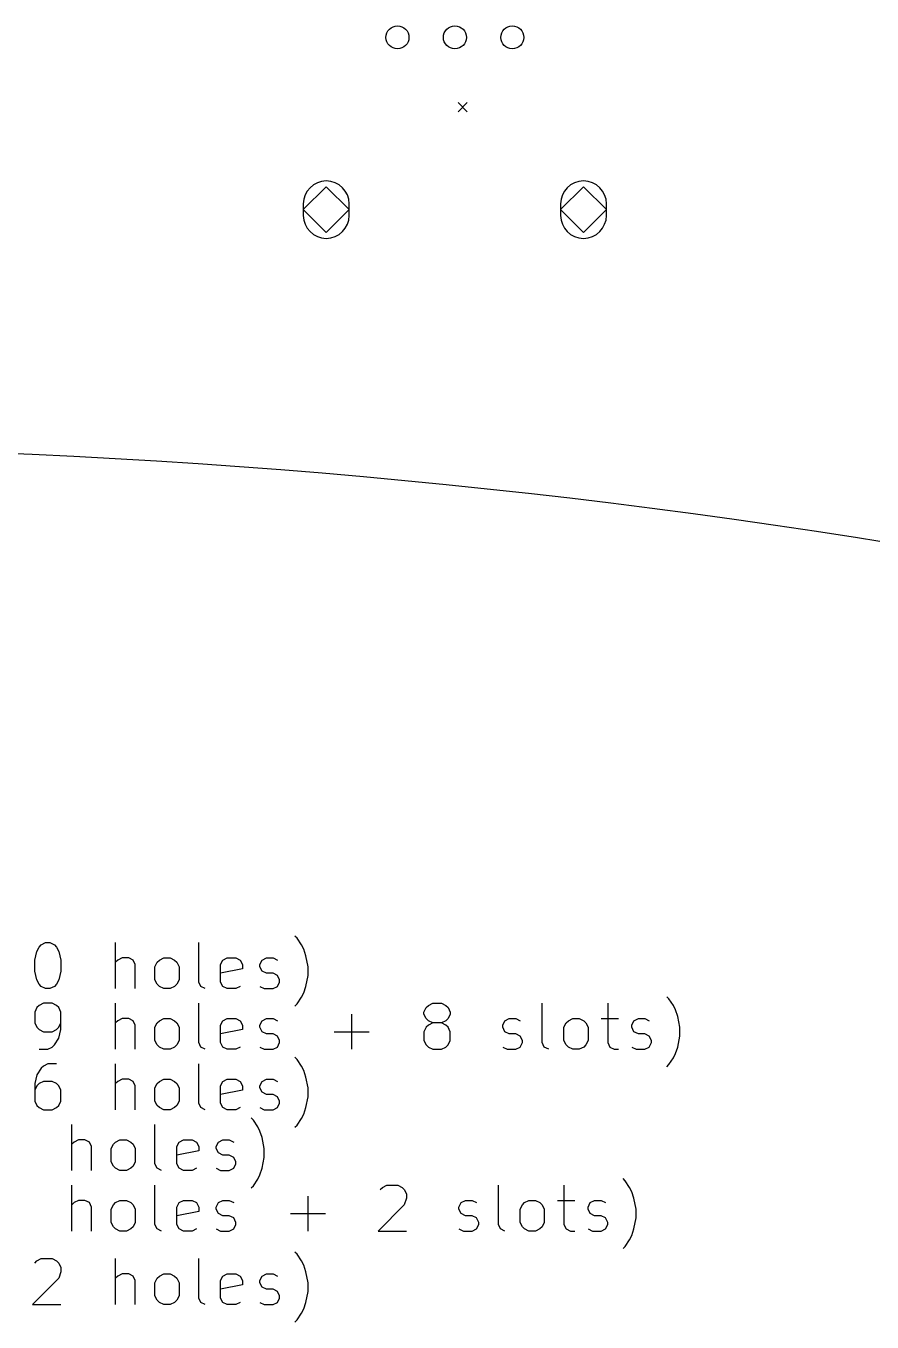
# Model space of a CAD drawing. Extents: x 1.3 to 13.6, y -7.1 to -2.1.
# Drawn here: x 2.894 to 4.345, y -7.07 to -4.848 of the extents above; entities that cross this region are included whole.
import ezdxf

# ---------------------------------------------------------------- set-up
doc = ezdxf.new("R2010")
doc.units = 0
doc.header["$MEASUREMENT"] = 0
doc.layers.add('BLACK', color=7, linetype='CONTINUOUS')

msp = doc.modelspace()

# ---------------------------------------------------------------- linework, layer by layer
at = {"layer": 'BLACK', "linetype": 'CONTINUOUS'}
for p, q in [((3.635, -4.98003), (3.65075, -4.99578)), ((3.65075, -4.98003), (3.635, -4.99578)), ((3.40907, -5.12407), (3.3697, -5.16344)), ((3.44844, -5.16344), (3.40907, -5.12407)), ((3.85001, -5.12407), (3.81064, -5.16344)), ((3.88938, -5.16344), (3.85001, -5.12407)), ((3.3697, -5.1536), (3.3697, -5.17328)), ((3.44844, -5.17328), (3.44844, -5.1536)), ((3.81064, -5.1536), (3.81064, -5.17328)), ((3.88938, -5.17328), (3.88938, -5.1536)), ((3.3697, -5.16344), (3.40907, -5.20281)), ((3.40907, -5.20281), (3.44844, -5.16344)), ((3.81064, -5.16344), (3.85001, -5.20281)), ((3.85001, -5.20281), (3.88938, -5.16344)), ((2.9204, -6.42372), (2.9279, -6.41997)), ((2.9279, -6.41997), (2.9354, -6.41997)), ((2.9354, -6.41997), (2.9429, -6.42372)), ((3.04789, -6.49871), (3.04789, -6.41997)), ((3.19037, -6.48746), (3.19037, -6.41997)), ((3.3591, -6.41247), (3.35535, -6.40872)), ((3.3666, -6.42372), (3.3591, -6.41247)), ((2.90916, -6.44996), (2.91291, -6.43496)), ((2.91291, -6.43496), (2.91665, -6.42747)), ((2.91665, -6.42747), (2.9204, -6.42372)), ((2.9429, -6.42372), (2.94665, -6.42747)), ((2.94665, -6.42747), (2.9504, -6.43496)), ((2.9504, -6.43496), (2.95415, -6.44996)), ((3.37035, -6.43121), (3.3666, -6.42372)), ((3.3741, -6.44246), (3.37035, -6.43121)), ((3.37785, -6.46121), (3.3741, -6.44246)), ((2.90916, -6.46871), (2.90916, -6.44996)), ((2.95415, -6.44996), (2.95415, -6.46871)), ((3.05164, -6.44996), (3.04789, -6.45371)), ((3.05914, -6.44621), (3.05164, -6.44996)), ((3.07039, -6.44621), (3.05914, -6.44621)), ((3.07788, -6.44996), (3.07039, -6.44621)), ((3.08163, -6.45746), (3.07788, -6.44996)), ((3.08163, -6.49871), (3.08163, -6.45746)), ((3.11538, -6.46121), (3.11913, -6.45371)), ((3.11538, -6.48371), (3.11538, -6.46121)), ((3.11913, -6.45371), (3.12288, -6.44996)), ((3.12288, -6.44996), (3.13038, -6.44621)), ((3.13038, -6.44621), (3.14163, -6.44621)), ((3.14163, -6.44621), (3.14913, -6.44996)), ((3.14913, -6.44996), (3.15288, -6.45371)), ((3.15288, -6.45371), (3.15662, -6.46121)), ((3.15662, -6.46121), (3.15662, -6.48371)), ((3.22787, -6.45746), (3.23162, -6.44996)), ((3.22787, -6.48746), (3.22787, -6.45746)), ((3.26536, -6.46496), (3.22787, -6.47246)), ((3.23162, -6.44996), (3.23911, -6.44621)), ((3.23911, -6.44621), (3.25411, -6.44621)), ((3.25411, -6.44621), (3.26161, -6.44996)), ((3.26161, -6.44996), (3.26536, -6.45746)), ((3.26536, -6.45746), (3.26536, -6.46496)), ((3.29536, -6.45746), (3.29911, -6.44996)), ((3.29536, -6.46121), (3.29536, -6.45746)), ((3.29911, -6.46871), (3.29536, -6.46121)), ((3.29911, -6.44996), (3.30661, -6.44621)), ((3.30661, -6.44621), (3.31785, -6.44621)), ((3.31785, -6.44621), (3.32535, -6.44996)), ((3.37785, -6.47621), (3.37785, -6.46121)), ((2.91291, -6.48371), (2.90916, -6.46871)), ((2.91665, -6.49121), (2.91291, -6.48371)), ((2.9504, -6.48371), (2.94665, -6.49121)), ((2.95415, -6.46871), (2.9504, -6.48371)), ((3.11913, -6.49121), (3.11538, -6.48371)), ((3.15662, -6.48371), (3.15288, -6.49121)), ((3.19412, -6.49496), (3.19037, -6.48746)), ((3.23162, -6.49496), (3.22787, -6.48746)), ((3.30661, -6.47246), (3.29911, -6.46871)), ((3.31785, -6.47246), (3.30661, -6.47246)), ((3.32535, -6.47621), (3.31785, -6.47246)), ((3.3291, -6.48371), (3.32535, -6.47621)), ((3.32535, -6.49496), (3.3291, -6.48746)), ((3.3291, -6.48746), (3.3291, -6.48371)), ((3.3741, -6.49496), (3.37785, -6.47621)), ((2.9204, -6.49496), (2.91665, -6.49121)), ((2.9279, -6.49871), (2.9204, -6.49496)), ((2.9354, -6.49871), (2.9279, -6.49871)), ((2.9429, -6.49496), (2.9354, -6.49871)), ((2.94665, -6.49121), (2.9429, -6.49496)), ((3.12288, -6.49496), (3.11913, -6.49121)), ((3.13038, -6.49871), (3.12288, -6.49496)), ((3.14163, -6.49871), (3.13038, -6.49871)), ((3.14913, -6.49496), (3.14163, -6.49871)), ((3.15288, -6.49121), (3.14913, -6.49496)), ((3.20162, -6.49871), (3.19412, -6.49496)), ((3.23911, -6.49871), (3.23162, -6.49496)), ((3.25411, -6.49871), (3.23911, -6.49871)), ((3.26161, -6.49496), (3.25411, -6.49871)), ((3.29536, -6.49496), (3.30286, -6.49871)), ((3.30286, -6.49871), (3.31785, -6.49871)), ((3.31785, -6.49871), (3.32535, -6.49496)), ((3.3666, -6.5137), (3.37035, -6.50621)), ((3.37035, -6.50621), (3.3741, -6.49496)), ((2.91291, -6.5314), (2.90916, -6.5389)), ((2.91665, -6.52765), (2.91291, -6.5314)), ((2.92415, -6.5239), (2.91665, -6.52765)), ((2.93915, -6.5239), (2.92415, -6.5239)), ((2.94665, -6.52765), (2.93915, -6.5239)), ((2.9504, -6.5314), (2.94665, -6.52765)), ((2.95415, -6.5389), (2.9504, -6.5314)), ((3.04789, -6.60264), (3.04789, -6.5239)), ((3.19037, -6.59139), (3.19037, -6.5239)), ((3.35535, -6.5287), (3.3591, -6.52495)), ((3.3591, -6.52495), (3.3666, -6.5137)), ((3.57657, -6.5389), (3.58032, -6.5314)), ((3.58032, -6.5314), (3.58407, -6.52765)), ((3.58407, -6.52765), (3.59157, -6.5239)), ((3.59157, -6.5239), (3.60657, -6.5239)), ((3.60657, -6.5239), (3.61407, -6.52765)), ((3.61407, -6.52765), (3.61782, -6.5314)), ((3.61782, -6.5314), (3.62157, -6.5389)), ((3.77905, -6.59139), (3.77905, -6.5239)), ((3.89153, -6.5239), (3.89153, -6.59139)), ((3.99652, -6.5164), (3.99277, -6.51265)), ((4.00402, -6.52765), (3.99652, -6.5164)), ((4.00777, -6.53515), (4.00402, -6.52765)), ((2.90916, -6.5389), (2.90916, -6.55765)), ((2.95415, -6.5689), (2.95415, -6.5389)), ((3.05164, -6.5539), (3.04789, -6.55765)), ((3.05914, -6.55015), (3.05164, -6.5539)), ((3.07039, -6.55015), (3.05914, -6.55015)), ((3.07788, -6.5539), (3.07039, -6.55015)), ((3.08163, -6.5614), (3.07788, -6.5539)), ((3.11913, -6.55765), (3.12288, -6.5539)), ((3.12288, -6.5539), (3.13038, -6.55015)), ((3.13038, -6.55015), (3.14163, -6.55015)), ((3.14163, -6.55015), (3.14913, -6.5539)), ((3.14913, -6.5539), (3.15288, -6.55765)), ((3.22787, -6.5614), (3.23162, -6.5539)), ((3.23162, -6.5539), (3.23911, -6.55015)), ((3.23911, -6.55015), (3.25411, -6.55015)), ((3.25411, -6.55015), (3.26161, -6.5539)), ((3.26161, -6.5539), (3.26536, -6.5614)), ((3.29536, -6.5614), (3.29911, -6.5539)), ((3.29911, -6.5539), (3.30661, -6.55015)), ((3.30661, -6.55015), (3.31785, -6.55015)), ((3.31785, -6.55015), (3.32535, -6.5539)), ((3.45284, -6.60264), (3.45284, -6.54265)), ((3.57657, -6.54265), (3.57657, -6.5389)), ((3.58032, -6.55015), (3.57657, -6.54265)), ((3.58407, -6.5539), (3.58032, -6.55015)), ((3.59157, -6.55765), (3.58407, -6.5539)), ((3.61407, -6.5539), (3.60657, -6.55765)), ((3.61782, -6.55015), (3.61407, -6.5539)), ((3.62157, -6.54265), (3.61782, -6.55015)), ((3.62157, -6.5389), (3.62157, -6.54265)), ((3.71156, -6.5614), (3.71531, -6.5539)), ((3.71531, -6.5539), (3.7228, -6.55015)), ((3.7228, -6.55015), (3.73405, -6.55015)), ((3.73405, -6.55015), (3.74155, -6.5539)), ((3.82029, -6.55765), (3.82404, -6.5539)), ((3.82404, -6.5539), (3.83154, -6.55015)), ((3.83154, -6.55015), (3.84279, -6.55015)), ((3.84279, -6.55015), (3.85029, -6.5539)), ((3.85029, -6.5539), (3.85404, -6.55765)), ((3.88028, -6.55015), (3.91028, -6.55015)), ((3.93278, -6.5614), (3.93653, -6.5539)), ((3.93653, -6.5539), (3.94403, -6.55015)), ((3.94403, -6.55015), (3.95528, -6.55015)), ((3.95528, -6.55015), (3.96277, -6.5539)), ((4.01152, -6.5464), (4.00777, -6.53515)), ((4.01527, -6.56515), (4.01152, -6.5464)), ((2.90916, -6.55765), (2.91291, -6.56515)), ((2.91291, -6.56515), (2.91665, -6.5689)), ((2.91665, -6.5689), (2.92415, -6.57265)), ((2.92415, -6.57265), (2.93915, -6.57265)), ((2.93915, -6.57265), (2.94665, -6.5689)), ((2.94665, -6.5689), (2.9504, -6.56515)), ((2.9504, -6.56515), (2.95415, -6.55765)), ((2.9504, -6.5839), (2.95415, -6.5689)), ((3.08163, -6.60264), (3.08163, -6.5614)), ((3.11538, -6.56515), (3.11913, -6.55765)), ((3.11538, -6.58765), (3.11538, -6.56515)), ((3.15288, -6.55765), (3.15662, -6.56515)), ((3.15662, -6.56515), (3.15662, -6.58765)), ((3.22787, -6.59139), (3.22787, -6.5614)), ((3.26536, -6.5689), (3.22787, -6.5764)), ((3.26536, -6.5614), (3.26536, -6.5689)), ((3.29536, -6.56515), (3.29536, -6.5614)), ((3.29911, -6.57265), (3.29536, -6.56515)), ((3.30661, -6.5764), (3.29911, -6.57265)), ((3.31785, -6.5764), (3.30661, -6.5764)), ((3.32535, -6.58015), (3.31785, -6.5764)), ((3.42284, -6.57265), (3.48283, -6.57265)), ((3.58032, -6.56515), (3.57657, -6.57265)), ((3.57657, -6.57265), (3.57657, -6.58765)), ((3.58407, -6.5614), (3.58032, -6.56515)), ((3.59157, -6.55765), (3.58407, -6.5614)), ((3.60657, -6.55765), (3.59157, -6.55765)), ((3.61407, -6.5614), (3.60657, -6.55765)), ((3.61782, -6.56515), (3.61407, -6.5614)), ((3.62157, -6.57265), (3.61782, -6.56515)), ((3.62157, -6.58765), (3.62157, -6.57265)), ((3.71156, -6.56515), (3.71156, -6.5614)), ((3.71531, -6.57265), (3.71156, -6.56515)), ((3.7228, -6.5764), (3.71531, -6.57265)), ((3.73405, -6.5764), (3.7228, -6.5764)), ((3.74155, -6.58015), (3.73405, -6.5764)), ((3.81654, -6.56515), (3.82029, -6.55765)), ((3.81654, -6.58765), (3.81654, -6.56515)), ((3.85404, -6.55765), (3.85779, -6.56515)), ((3.85779, -6.56515), (3.85779, -6.58765)), ((3.93278, -6.56515), (3.93278, -6.5614)), ((3.93653, -6.57265), (3.93278, -6.56515)), ((3.94403, -6.5764), (3.93653, -6.57265)), ((3.95528, -6.5764), (3.94403, -6.5764)), ((3.96277, -6.58015), (3.95528, -6.5764)), ((4.01527, -6.58015), (4.01527, -6.56515)), ((2.93165, -6.60264), (2.93915, -6.59889)), ((2.93915, -6.59889), (2.9429, -6.59514)), ((2.9429, -6.59514), (2.9504, -6.5839)), ((3.11913, -6.59514), (3.11538, -6.58765)), ((3.12288, -6.59889), (3.11913, -6.59514)), ((3.13038, -6.60264), (3.12288, -6.59889)), ((3.14913, -6.59889), (3.14163, -6.60264)), ((3.15288, -6.59514), (3.14913, -6.59889)), ((3.15662, -6.58765), (3.15288, -6.59514)), ((3.19412, -6.59889), (3.19037, -6.59139)), ((3.20162, -6.60264), (3.19412, -6.59889)), ((3.23162, -6.59889), (3.22787, -6.59139)), ((3.23911, -6.60264), (3.23162, -6.59889)), ((3.26161, -6.59889), (3.25411, -6.60264)), ((3.29536, -6.59889), (3.30286, -6.60264)), ((3.31785, -6.60264), (3.32535, -6.59889)), ((3.3291, -6.58765), (3.32535, -6.58015)), ((3.32535, -6.59889), (3.3291, -6.59139)), ((3.3291, -6.59139), (3.3291, -6.58765)), ((3.57657, -6.58765), (3.58032, -6.59514)), ((3.58032, -6.59514), (3.58407, -6.59889)), ((3.58407, -6.59889), (3.59157, -6.60264)), ((3.60657, -6.60264), (3.61407, -6.59889)), ((3.61407, -6.59889), (3.61782, -6.59514)), ((3.61782, -6.59514), (3.62157, -6.58765)), ((3.71156, -6.59889), (3.71905, -6.60264)), ((3.73405, -6.60264), (3.74155, -6.59889)), ((3.7453, -6.58765), (3.74155, -6.58015)), ((3.74155, -6.59889), (3.7453, -6.59139)), ((3.7453, -6.59139), (3.7453, -6.58765)), ((3.7828, -6.59889), (3.77905, -6.59139)), ((3.7903, -6.60264), (3.7828, -6.59889)), ((3.82029, -6.59514), (3.81654, -6.58765)), ((3.82404, -6.59889), (3.82029, -6.59514)), ((3.83154, -6.60264), (3.82404, -6.59889)), ((3.85029, -6.59889), (3.84279, -6.60264)), ((3.85404, -6.59514), (3.85029, -6.59889)), ((3.85779, -6.58765), (3.85404, -6.59514)), ((3.89153, -6.59139), (3.89528, -6.59889)), ((3.89528, -6.59889), (3.90278, -6.60264)), ((3.93278, -6.59889), (3.94028, -6.60264)), ((3.95528, -6.60264), (3.96277, -6.59889)), ((3.96652, -6.58765), (3.96277, -6.58015)), ((3.96277, -6.59889), (3.96652, -6.59139)), ((3.96652, -6.59139), (3.96652, -6.58765)), ((4.00777, -6.61014), (4.01152, -6.59889)), ((4.01152, -6.59889), (4.01527, -6.58015)), ((2.91665, -6.60264), (2.93165, -6.60264)), ((3.14163, -6.60264), (3.13038, -6.60264)), ((3.25411, -6.60264), (3.23911, -6.60264)), ((3.30286, -6.60264), (3.31785, -6.60264)), ((3.3591, -6.62034), (3.35535, -6.61659)), ((3.3666, -6.63159), (3.3591, -6.62034)), ((3.59157, -6.60264), (3.60657, -6.60264)), ((3.71905, -6.60264), (3.73405, -6.60264)), ((3.84279, -6.60264), (3.83154, -6.60264)), ((3.90278, -6.60264), (3.91028, -6.60264)), ((3.94028, -6.60264), (3.95528, -6.60264)), ((3.99652, -6.62889), (4.00402, -6.61764)), ((4.00402, -6.61764), (4.00777, -6.61014)), ((2.9204, -6.63534), (2.91291, -6.64659)), ((2.92415, -6.63159), (2.9204, -6.63534)), ((2.93165, -6.62784), (2.92415, -6.63159)), ((2.94665, -6.62784), (2.93165, -6.62784)), ((3.04789, -6.70658), (3.04789, -6.62784)), ((3.19037, -6.69533), (3.19037, -6.62784)), ((3.37035, -6.63909), (3.3666, -6.63159)), ((3.3741, -6.65034), (3.37035, -6.63909)), ((3.99277, -6.63264), (3.99652, -6.62889)), ((2.91291, -6.64659), (2.90916, -6.66159)), ((2.90916, -6.66159), (2.90916, -6.69158)), ((2.91291, -6.66534), (2.90916, -6.67283)), ((2.91665, -6.66159), (2.91291, -6.66534)), ((2.92415, -6.65784), (2.91665, -6.66159)), ((2.93915, -6.65784), (2.92415, -6.65784)), ((2.94665, -6.66159), (2.93915, -6.65784)), ((2.9504, -6.66534), (2.94665, -6.66159)), ((2.95415, -6.67283), (2.9504, -6.66534)), ((3.05164, -6.65784), (3.04789, -6.66159)), ((3.05914, -6.65409), (3.05164, -6.65784)), ((3.07039, -6.65409), (3.05914, -6.65409)), ((3.07788, -6.65784), (3.07039, -6.65409)), ((3.08163, -6.66534), (3.07788, -6.65784)), ((3.08163, -6.70658), (3.08163, -6.66534)), ((3.11538, -6.66908), (3.11913, -6.66159)), ((3.11913, -6.66159), (3.12288, -6.65784)), ((3.12288, -6.65784), (3.13038, -6.65409)), ((3.13038, -6.65409), (3.14163, -6.65409)), ((3.14163, -6.65409), (3.14913, -6.65784)), ((3.14913, -6.65784), (3.15288, -6.66159)), ((3.15288, -6.66159), (3.15662, -6.66908)), ((3.22787, -6.66534), (3.23162, -6.65784)), ((3.22787, -6.69533), (3.22787, -6.66534)), ((3.23162, -6.65784), (3.23911, -6.65409)), ((3.23911, -6.65409), (3.25411, -6.65409)), ((3.25411, -6.65409), (3.26161, -6.65784)), ((3.26161, -6.65784), (3.26536, -6.66534)), ((3.26536, -6.66534), (3.26536, -6.67283)), ((3.29536, -6.66534), (3.29911, -6.65784)), ((3.29536, -6.66908), (3.29536, -6.66534)), ((3.29911, -6.65784), (3.30661, -6.65409)), ((3.30661, -6.65409), (3.31785, -6.65409)), ((3.31785, -6.65409), (3.32535, -6.65784)), ((3.37785, -6.66908), (3.3741, -6.65034)), ((2.95415, -6.69158), (2.95415, -6.67283)), ((3.11538, -6.69158), (3.11538, -6.66908)), ((3.15662, -6.66908), (3.15662, -6.69158)), ((3.26536, -6.67283), (3.22787, -6.68033)), ((3.29911, -6.67658), (3.29536, -6.66908)), ((3.30661, -6.68033), (3.29911, -6.67658)), ((3.31785, -6.68033), (3.30661, -6.68033)), ((3.32535, -6.68408), (3.31785, -6.68033)), ((3.3291, -6.69158), (3.32535, -6.68408)), ((3.3741, -6.70283), (3.37785, -6.68408)), ((3.37785, -6.68408), (3.37785, -6.66908)), ((2.90916, -6.69158), (2.91291, -6.69908)), ((2.91291, -6.69908), (2.91665, -6.70283)), ((2.91665, -6.70283), (2.92415, -6.70658)), ((2.92415, -6.70658), (2.93915, -6.70658)), ((2.93915, -6.70658), (2.94665, -6.70283)), ((2.94665, -6.70283), (2.9504, -6.69908)), ((2.9504, -6.69908), (2.95415, -6.69158)), ((3.11913, -6.69908), (3.11538, -6.69158)), ((3.12288, -6.70283), (3.11913, -6.69908)), ((3.13038, -6.70658), (3.12288, -6.70283)), ((3.14163, -6.70658), (3.13038, -6.70658)), ((3.14913, -6.70283), (3.14163, -6.70658)), ((3.15288, -6.69908), (3.14913, -6.70283)), ((3.15662, -6.69158), (3.15288, -6.69908)), ((3.19412, -6.70283), (3.19037, -6.69533)), ((3.20162, -6.70658), (3.19412, -6.70283)), ((3.23162, -6.70283), (3.22787, -6.69533)), ((3.23911, -6.70658), (3.23162, -6.70283)), ((3.25411, -6.70658), (3.23911, -6.70658)), ((3.26161, -6.70283), (3.25411, -6.70658)), ((3.29536, -6.70283), (3.30286, -6.70658)), ((3.30286, -6.70658), (3.31785, -6.70658)), ((3.31785, -6.70658), (3.32535, -6.70283)), ((3.32535, -6.70283), (3.3291, -6.69533)), ((3.3291, -6.69533), (3.3291, -6.69158)), ((3.37035, -6.71408), (3.3741, -6.70283)), ((2.9729, -6.81052), (2.9729, -6.73178)), ((3.11538, -6.79927), (3.11538, -6.73178)), ((3.28411, -6.72428), (3.28036, -6.72053)), ((3.29161, -6.73553), (3.28411, -6.72428)), ((3.3591, -6.73283), (3.3666, -6.72158)), ((3.3666, -6.72158), (3.37035, -6.71408)), ((3.29536, -6.74303), (3.29161, -6.73553)), ((3.29911, -6.75427), (3.29536, -6.74303)), ((3.30286, -6.77302), (3.29911, -6.75427)), ((3.35535, -6.73658), (3.3591, -6.73283)), ((2.97665, -6.76177), (2.9729, -6.76552)), ((2.98415, -6.75802), (2.97665, -6.76177)), ((2.9954, -6.75802), (2.98415, -6.75802)), ((3.00289, -6.76177), (2.9954, -6.75802)), ((3.00664, -6.76927), (3.00289, -6.76177)), ((3.00664, -6.81052), (3.00664, -6.76927)), ((3.04039, -6.77302), (3.04414, -6.76552)), ((3.04039, -6.79552), (3.04039, -6.77302)), ((3.04414, -6.76552), (3.04789, -6.76177)), ((3.04789, -6.76177), (3.05539, -6.75802)), ((3.05539, -6.75802), (3.06664, -6.75802)), ((3.06664, -6.75802), (3.07414, -6.76177)), ((3.07414, -6.76177), (3.07788, -6.76552)), ((3.07788, -6.76552), (3.08163, -6.77302)), ((3.08163, -6.77302), (3.08163, -6.79552)), ((3.15288, -6.76927), (3.15662, -6.76177)), ((3.15288, -6.79927), (3.15288, -6.76927)), ((3.19037, -6.77677), (3.15288, -6.78427)), ((3.15662, -6.76177), (3.16412, -6.75802)), ((3.16412, -6.75802), (3.17912, -6.75802)), ((3.17912, -6.75802), (3.18662, -6.76177)), ((3.18662, -6.76177), (3.19037, -6.76927)), ((3.19037, -6.76927), (3.19037, -6.77677)), ((3.22037, -6.76927), (3.22412, -6.76177)), ((3.22037, -6.77302), (3.22037, -6.76927)), ((3.22412, -6.78052), (3.22037, -6.77302)), ((3.22412, -6.76177), (3.23162, -6.75802)), ((3.23162, -6.75802), (3.24286, -6.75802)), ((3.24286, -6.75802), (3.25036, -6.76177)), ((3.30286, -6.78802), (3.30286, -6.77302)), ((3.04414, -6.80302), (3.04039, -6.79552)), ((3.08163, -6.79552), (3.07788, -6.80302)), ((3.23162, -6.78427), (3.22412, -6.78052)), ((3.24286, -6.78427), (3.23162, -6.78427)), ((3.25036, -6.78802), (3.24286, -6.78427)), ((3.25411, -6.79552), (3.25036, -6.78802)), ((3.25411, -6.79927), (3.25411, -6.79552)), ((3.29911, -6.80677), (3.30286, -6.78802)), ((3.04789, -6.80677), (3.04414, -6.80302)), ((3.05539, -6.81052), (3.04789, -6.80677)), ((3.06664, -6.81052), (3.05539, -6.81052)), ((3.07414, -6.80677), (3.06664, -6.81052)), ((3.07788, -6.80302), (3.07414, -6.80677)), ((3.11913, -6.80677), (3.11538, -6.79927)), ((3.12663, -6.81052), (3.11913, -6.80677)), ((3.15662, -6.80677), (3.15288, -6.79927)), ((3.16412, -6.81052), (3.15662, -6.80677)), ((3.17912, -6.81052), (3.16412, -6.81052)), ((3.18662, -6.80677), (3.17912, -6.81052)), ((3.22037, -6.80677), (3.22787, -6.81052)), ((3.22787, -6.81052), (3.24286, -6.81052)), ((3.24286, -6.81052), (3.25036, -6.80677)), ((3.25036, -6.80677), (3.25411, -6.79927)), ((3.29161, -6.82552), (3.29536, -6.81802)), ((3.29536, -6.81802), (3.29911, -6.80677)), ((2.9729, -6.91445), (2.9729, -6.83571)), ((3.11538, -6.90321), (3.11538, -6.83571)), ((3.28036, -6.84051), (3.28411, -6.83676)), ((3.28411, -6.83676), (3.29161, -6.82552)), ((3.50158, -6.84321), (3.50533, -6.83946)), ((3.50533, -6.83946), (3.51283, -6.83571)), ((3.51283, -6.83571), (3.53158, -6.83571)), ((3.53158, -6.83571), (3.53908, -6.83946)), ((3.53908, -6.83946), (3.54283, -6.84321)), ((3.54283, -6.84321), (3.54658, -6.85071)), ((3.70406, -6.90321), (3.70406, -6.83571)), ((3.81654, -6.83571), (3.81654, -6.90321)), ((3.92153, -6.82822), (3.91778, -6.82447)), ((3.92903, -6.83946), (3.92153, -6.82822)), ((3.93278, -6.84696), (3.92903, -6.83946)), ((2.97665, -6.86571), (2.9729, -6.86946)), ((2.98415, -6.86196), (2.97665, -6.86571)), ((2.9954, -6.86196), (2.98415, -6.86196)), ((3.00289, -6.86571), (2.9954, -6.86196)), ((3.00664, -6.87321), (3.00289, -6.86571)), ((3.04414, -6.86946), (3.04789, -6.86571)), ((3.04789, -6.86571), (3.05539, -6.86196)), ((3.05539, -6.86196), (3.06664, -6.86196)), ((3.06664, -6.86196), (3.07414, -6.86571)), ((3.07414, -6.86571), (3.07788, -6.86946)), ((3.15288, -6.87321), (3.15662, -6.86571)), ((3.15662, -6.86571), (3.16412, -6.86196)), ((3.16412, -6.86196), (3.17912, -6.86196)), ((3.17912, -6.86196), (3.18662, -6.86571)), ((3.18662, -6.86571), (3.19037, -6.87321)), ((3.22037, -6.87321), (3.22412, -6.86571)), ((3.22412, -6.86571), (3.23162, -6.86196)), ((3.23162, -6.86196), (3.24286, -6.86196)), ((3.24286, -6.86196), (3.25036, -6.86571)), ((3.37785, -6.91445), (3.37785, -6.85446)), ((3.54658, -6.85821), (3.54283, -6.86946)), ((3.54658, -6.85071), (3.54658, -6.85821)), ((3.63657, -6.87321), (3.64031, -6.86571)), ((3.64031, -6.86571), (3.64781, -6.86196)), ((3.64781, -6.86196), (3.65906, -6.86196)), ((3.65906, -6.86196), (3.66656, -6.86571)), ((3.7453, -6.86946), (3.74905, -6.86571)), ((3.74905, -6.86571), (3.75655, -6.86196)), ((3.75655, -6.86196), (3.7678, -6.86196)), ((3.7678, -6.86196), (3.7753, -6.86571)), ((3.7753, -6.86571), (3.77905, -6.86946)), ((3.80529, -6.86196), (3.83529, -6.86196)), ((3.85779, -6.87321), (3.86154, -6.86571)), ((3.86154, -6.86571), (3.86904, -6.86196)), ((3.86904, -6.86196), (3.88028, -6.86196)), ((3.88028, -6.86196), (3.88778, -6.86571)), ((3.93653, -6.85821), (3.93278, -6.84696)), ((3.94028, -6.87696), (3.93653, -6.85821)), ((3.00664, -6.91445), (3.00664, -6.87321)), ((3.04039, -6.87696), (3.04414, -6.86946)), ((3.04039, -6.89946), (3.04039, -6.87696)), ((3.07788, -6.86946), (3.08163, -6.87696)), ((3.08163, -6.87696), (3.08163, -6.89946)), ((3.15288, -6.90321), (3.15288, -6.87321)), ((3.19037, -6.88071), (3.15288, -6.88821)), ((3.19037, -6.87321), (3.19037, -6.88071)), ((3.22037, -6.87696), (3.22037, -6.87321)), ((3.22412, -6.88446), (3.22037, -6.87696)), ((3.23162, -6.88821), (3.22412, -6.88446)), ((3.34785, -6.88446), (3.40784, -6.88446)), ((3.54283, -6.86946), (3.49783, -6.91445)), ((3.63657, -6.87696), (3.63657, -6.87321)), ((3.64031, -6.88446), (3.63657, -6.87696)), ((3.64781, -6.88821), (3.64031, -6.88446)), ((3.74155, -6.87696), (3.7453, -6.86946)), ((3.74155, -6.89946), (3.74155, -6.87696)), ((3.77905, -6.86946), (3.7828, -6.87696)), ((3.7828, -6.87696), (3.7828, -6.89946)), ((3.85779, -6.87696), (3.85779, -6.87321)), ((3.86154, -6.88446), (3.85779, -6.87696)), ((3.86904, -6.88821), (3.86154, -6.88446)), ((3.94028, -6.89196), (3.94028, -6.87696)), ((3.04414, -6.90696), (3.04039, -6.89946)), ((3.04789, -6.9107), (3.04414, -6.90696)), ((3.07788, -6.90696), (3.07414, -6.9107)), ((3.08163, -6.89946), (3.07788, -6.90696)), ((3.11913, -6.9107), (3.11538, -6.90321)), ((3.15662, -6.9107), (3.15288, -6.90321)), ((3.24286, -6.88821), (3.23162, -6.88821)), ((3.25036, -6.89196), (3.24286, -6.88821)), ((3.25411, -6.89946), (3.25036, -6.89196)), ((3.25036, -6.9107), (3.25411, -6.90321)), ((3.25411, -6.90321), (3.25411, -6.89946)), ((3.65906, -6.88821), (3.64781, -6.88821)), ((3.66656, -6.89196), (3.65906, -6.88821)), ((3.67031, -6.89946), (3.66656, -6.89196)), ((3.66656, -6.9107), (3.67031, -6.90321)), ((3.67031, -6.90321), (3.67031, -6.89946)), ((3.70781, -6.9107), (3.70406, -6.90321)), ((3.7453, -6.90696), (3.74155, -6.89946)), ((3.74905, -6.9107), (3.7453, -6.90696)), ((3.77905, -6.90696), (3.7753, -6.9107)), ((3.7828, -6.89946), (3.77905, -6.90696)), ((3.81654, -6.90321), (3.82029, -6.9107)), ((3.88028, -6.88821), (3.86904, -6.88821)), ((3.88778, -6.89196), (3.88028, -6.88821)), ((3.89153, -6.89946), (3.88778, -6.89196)), ((3.88778, -6.9107), (3.89153, -6.90321)), ((3.89153, -6.90321), (3.89153, -6.89946)), ((3.93653, -6.9107), (3.94028, -6.89196)), ((3.05539, -6.91445), (3.04789, -6.9107)), ((3.06664, -6.91445), (3.05539, -6.91445)), ((3.07414, -6.9107), (3.06664, -6.91445)), ((3.12663, -6.91445), (3.11913, -6.9107)), ((3.16412, -6.91445), (3.15662, -6.9107)), ((3.17912, -6.91445), (3.16412, -6.91445)), ((3.18662, -6.9107), (3.17912, -6.91445)), ((3.22037, -6.9107), (3.22787, -6.91445)), ((3.22787, -6.91445), (3.24286, -6.91445)), ((3.24286, -6.91445), (3.25036, -6.9107)), ((3.49783, -6.91445), (3.54658, -6.91445)), ((3.63657, -6.9107), (3.64406, -6.91445)), ((3.64406, -6.91445), (3.65906, -6.91445)), ((3.65906, -6.91445), (3.66656, -6.9107)), ((3.71531, -6.91445), (3.70781, -6.9107)), ((3.75655, -6.91445), (3.74905, -6.9107)), ((3.7678, -6.91445), (3.75655, -6.91445)), ((3.7753, -6.9107), (3.7678, -6.91445)), ((3.82029, -6.9107), (3.82779, -6.91445)), ((3.82779, -6.91445), (3.83529, -6.91445)), ((3.85779, -6.9107), (3.86529, -6.91445)), ((3.86529, -6.91445), (3.88028, -6.91445)), ((3.88028, -6.91445), (3.88778, -6.9107)), ((3.92153, -6.9407), (3.92903, -6.92945)), ((3.92903, -6.92945), (3.93278, -6.92195)), ((3.93278, -6.92195), (3.93653, -6.9107)), ((3.3591, -6.9542), (3.35535, -6.95045)), ((3.3666, -6.96545), (3.3591, -6.9542)), ((3.91778, -6.94445), (3.92153, -6.9407)), ((2.90916, -6.9692), (2.91291, -6.96545)), ((2.91291, -6.96545), (2.9204, -6.9617)), ((2.9204, -6.9617), (2.93915, -6.9617)), ((2.93915, -6.9617), (2.94665, -6.96545)), ((2.94665, -6.96545), (2.9504, -6.9692)), ((2.9504, -6.9692), (2.95415, -6.9767)), ((2.95415, -6.9767), (2.95415, -6.9842)), ((3.04789, -7.04044), (3.04789, -6.9617)), ((3.19037, -7.02919), (3.19037, -6.9617)), ((3.37035, -6.97295), (3.3666, -6.96545)), ((3.3741, -6.9842), (3.37035, -6.97295)), ((2.9504, -6.99544), (2.90541, -7.04044)), ((2.95415, -6.9842), (2.9504, -6.99544)), ((3.05164, -6.99169), (3.04789, -6.99544)), ((3.05914, -6.98795), (3.05164, -6.99169)), ((3.07039, -6.98795), (3.05914, -6.98795)), ((3.07788, -6.99169), (3.07039, -6.98795)), ((3.08163, -6.99919), (3.07788, -6.99169)), ((3.11538, -7.00294), (3.11913, -6.99544)), ((3.11913, -6.99544), (3.12288, -6.99169)), ((3.12288, -6.99169), (3.13038, -6.98795)), ((3.13038, -6.98795), (3.14163, -6.98795)), ((3.14163, -6.98795), (3.14913, -6.99169)), ((3.14913, -6.99169), (3.15288, -6.99544)), ((3.15288, -6.99544), (3.15662, -7.00294)), ((3.22787, -6.99919), (3.23162, -6.99169)), ((3.23162, -6.99169), (3.23911, -6.98795)), ((3.23911, -6.98795), (3.25411, -6.98795)), ((3.25411, -6.98795), (3.26161, -6.99169)), ((3.26161, -6.99169), (3.26536, -6.99919)), ((3.29536, -6.99919), (3.29911, -6.99169)), ((3.29911, -6.99169), (3.30661, -6.98795)), ((3.30661, -6.98795), (3.31785, -6.98795)), ((3.31785, -6.98795), (3.32535, -6.99169)), ((3.37785, -7.00294), (3.3741, -6.9842)), ((3.08163, -7.04044), (3.08163, -6.99919)), ((3.11538, -7.02544), (3.11538, -7.00294)), ((3.15662, -7.00294), (3.15662, -7.02544)), ((3.22787, -7.02919), (3.22787, -6.99919)), ((3.26536, -7.00669), (3.22787, -7.01419)), ((3.26536, -6.99919), (3.26536, -7.00669)), ((3.29536, -7.00294), (3.29536, -6.99919)), ((3.29911, -7.01044), (3.29536, -7.00294)), ((3.30661, -7.01419), (3.29911, -7.01044)), ((3.31785, -7.01419), (3.30661, -7.01419)), ((3.32535, -7.01794), (3.31785, -7.01419)), ((3.3291, -7.02544), (3.32535, -7.01794)), ((3.3741, -7.03669), (3.37785, -7.01794)), ((3.37785, -7.01794), (3.37785, -7.00294)), ((2.90541, -7.04044), (2.95415, -7.04044)), ((3.11913, -7.03294), (3.11538, -7.02544)), ((3.12288, -7.03669), (3.11913, -7.03294)), ((3.13038, -7.04044), (3.12288, -7.03669)), ((3.14163, -7.04044), (3.13038, -7.04044)), ((3.14913, -7.03669), (3.14163, -7.04044)), ((3.15288, -7.03294), (3.14913, -7.03669)), ((3.15662, -7.02544), (3.15288, -7.03294)), ((3.19412, -7.03669), (3.19037, -7.02919)), ((3.20162, -7.04044), (3.19412, -7.03669)), ((3.23162, -7.03669), (3.22787, -7.02919)), ((3.23911, -7.04044), (3.23162, -7.03669)), ((3.25411, -7.04044), (3.23911, -7.04044)), ((3.26161, -7.03669), (3.25411, -7.04044)), ((3.29536, -7.03669), (3.30286, -7.04044)), ((3.30286, -7.04044), (3.31785, -7.04044)), ((3.31785, -7.04044), (3.32535, -7.03669)), ((3.32535, -7.03669), (3.3291, -7.02919)), ((3.3291, -7.02919), (3.3291, -7.02544)), ((3.37035, -7.04794), (3.3741, -7.03669)), ((3.3591, -7.06669), (3.3666, -7.05544)), ((3.3666, -7.05544), (3.37035, -7.04794)), ((3.35535, -7.07043), (3.3591, -7.06669))]:
    msp.add_line(p, q, dxfattribs=at)
at = {"layer": 'BLACK'}
for centre in [(3.53111, -4.86817), (3.62954, -4.86817), (3.72796, -4.86817)]:
    msp.add_circle(centre, 0.01969, dxfattribs=at)
for centre, radius, start, end in [((3.40907, -5.1536), 0.03937, 360, 540), ((3.85001, -5.1536), 0.03937, 360, 540), ((3.40907, -5.17328), 0.03937, 540, 720), ((3.85001, -5.17328), 0.03937, 540, 720), ((2.32007, -18.4371), 12.8673, 71.8673, 92.154)]:
    msp.add_arc(centre, radius, start, end, dxfattribs=at)

doc.saveas('drawing.dxf')
